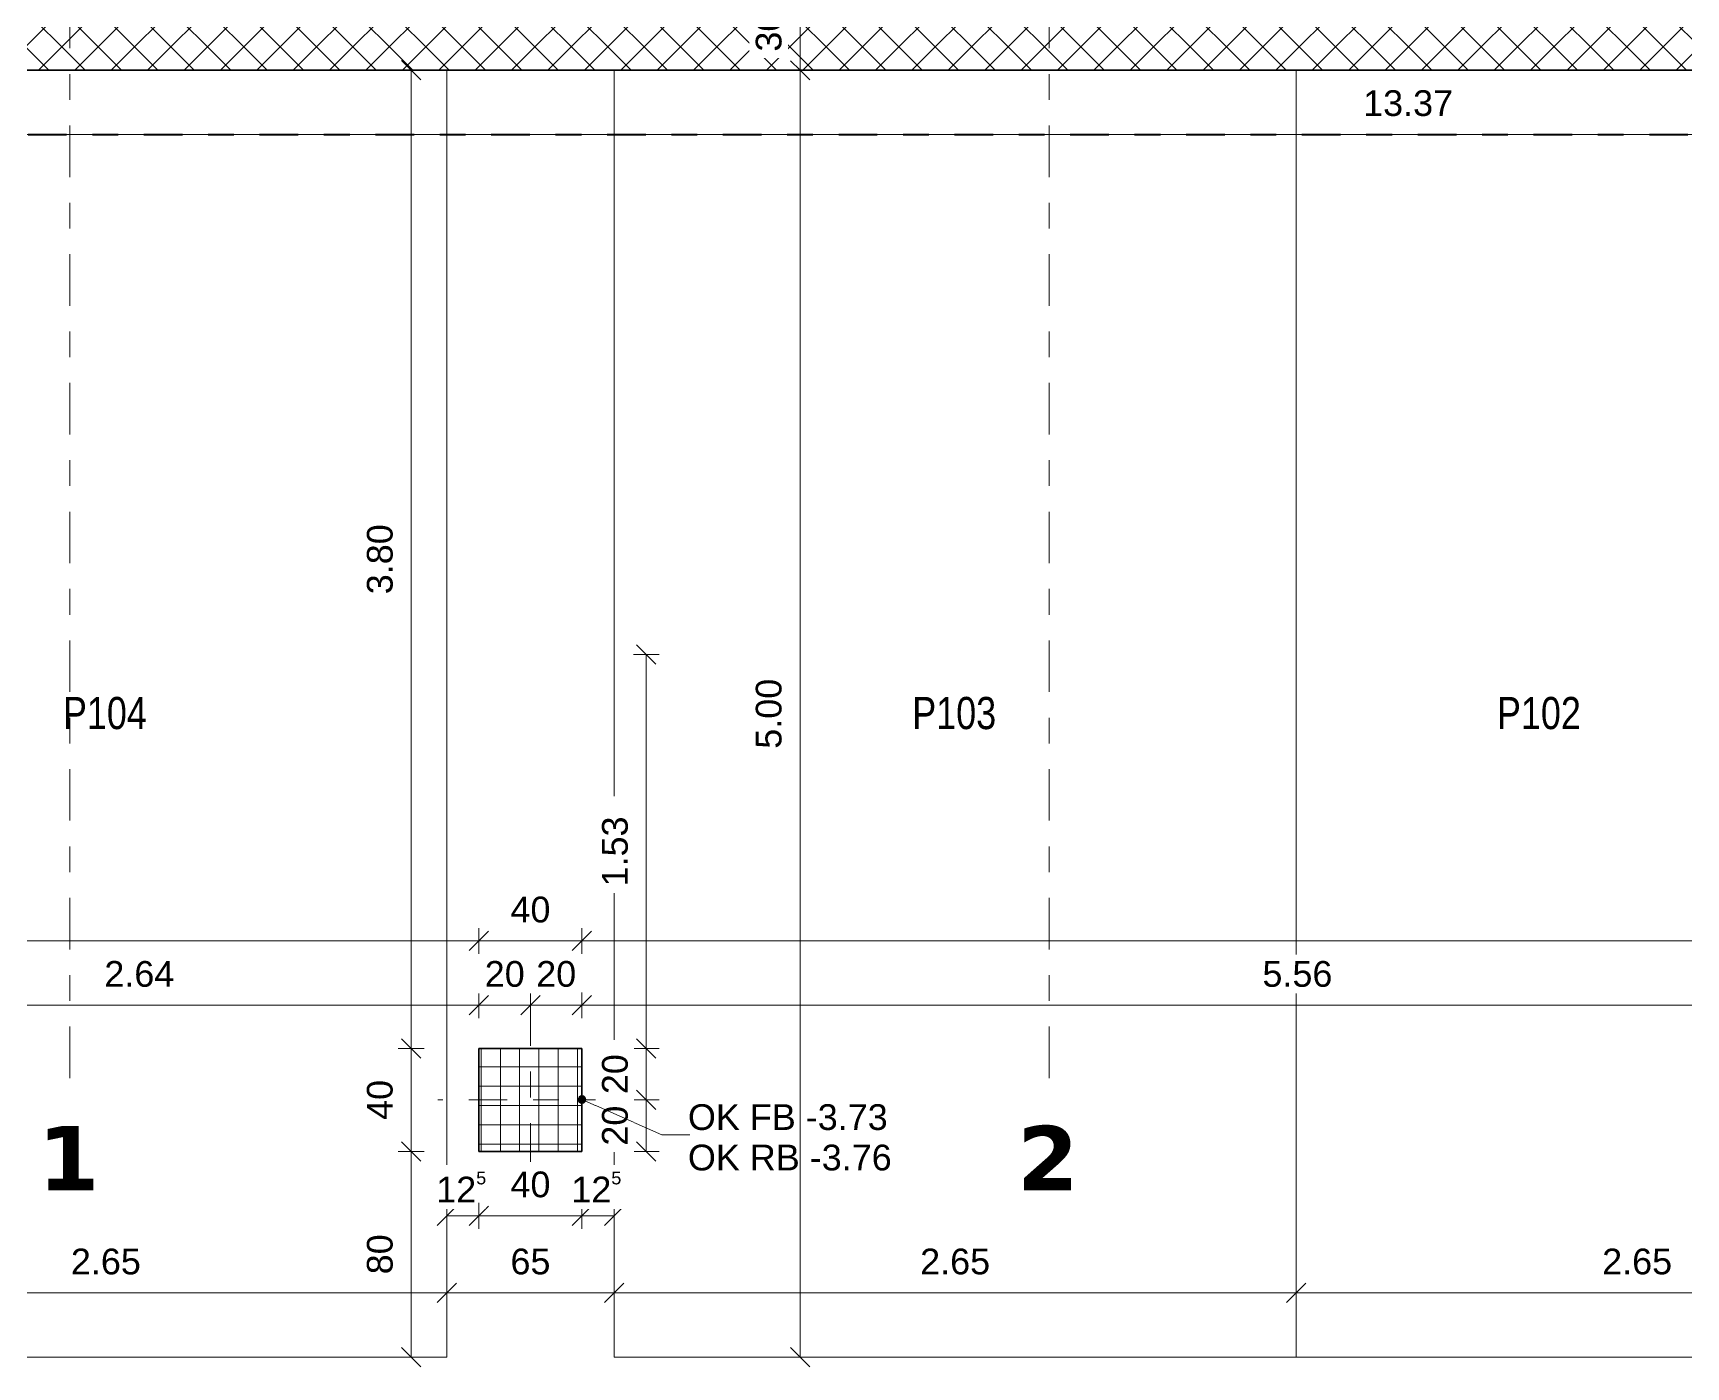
# Model space of a CAD drawing. Header units: metres. Extents: x -85.4 to -16.9, y -21.5 to 5.8.
# Drawn here: x -31.37 to -24.94, y -7.39 to -2.21 of the extents above; entities that cross this region are included whole.
import ezdxf

# ---------------------------------------------------------------- set-up
doc = ezdxf.new("R2010")
doc.units = ezdxf.units.M
for name, pattern in [('_Rasterlinie_', [0.375, 0.2, -0.05, 0.075, -0.05]), ('_Strichpunkt - Mittel_', [0.35, 0.15, -0.1, 0, -0.1]), ('Strichpunkt - Mittel', [0.35, 0.15, -0.1, 0, -0.1])]:
    doc.linetypes.add(name, pattern=pattern)
for name, color, linetype, lineweight in [('A-____-____-DIMS', 7, 'Continuous', 5), ('A-____-____-DIMS-50', 7, 'Continuous', 5), ('A-WALL-____-MCUT', 7, 'Continuous', 35), ('A-WALL-____-PATT', 7, 'Continuous', 35), ('C-PRKG-____-IDEN', 7, 'Continuous', 5), ('C-PRKG-____-OTLN', 7, 'Continuous', 9), ('G-____-____-DIMS', 7, 'Continuous', 5), ('S-COLS-____-MCUT', 7, 'Continuous', 35), ('S-COLS-____-OTLN', 7, 'Continuous', 9), ('S-GRID-____-OTLN', 7, 'Continuous', 5)]:
    doc.layers.add(name, color=color, linetype=linetype, lineweight=lineweight)
for name, color, linetype, lineweight, true_color in [('A-____-MATC-OTLN', 7, 'Strichpunkt - Mittel', 40, 0x0080ff), ('A-DETL-____-OTLN', 5, 'Continuous', 9, 0x0000ff), ('S-GRID-____-IDEN', 7, 'Continuous', 9, 0x5555aa)]:
    doc.layers.add(name, color=color, linetype=linetype, lineweight=lineweight, true_color=true_color)
doc.styles.add('Arial_2', font='arial.ttf', dxfattribs={"height": 0.1})
doc.styles.add('Arial_3', font='arial.ttf', dxfattribs={"width": 0.8, "height": 0.125})
doc.styles.add('Verdana_B', font='verdana.ttf', dxfattribs={"height": 0.25})
doc.dimstyles.new('SUB_Rohbau_fein', dxfattribs={"dimscale": 0.3048, "dimtxt": 0.102026, "dimasz": 0.246063, "dimexe": 0.164042, "dimexo": 0.0625, "dimgap": 0.123031, "dimtad": 1, "dimdec": 1, "dimlfac": 100, "dimrnd": 0.5, "dimdsep": 46, "dimtxsty": 'Arial_2', "dimblk1": 'OBLIQUE', "dimblk2": 'OBLIQUE', "dimsah": 1, "dimcen": 0.09, "dimazin": 0, "dimtfac": 1, "dimtdec": 4, "dimtix": 1, "dimtmove": 0, "dimatfit": 3, "dimfxl": 0.164042, "dimfxlon": 1, "dimtvp": 1, "dimtfill": 1, "dimtolj": 1, "dimtzin": 0, "dimarcsym": 2})
doc.dimstyles.new('SUB_Rohbau_fein_1', dxfattribs={"dimscale": 0.3048, "dimtxt": 0.102026, "dimasz": 0.246063, "dimexe": 0.164042, "dimexo": 0.0625, "dimgap": 0.123031, "dimtad": 1, "dimrnd": 0.005, "dimzin": 0, "dimdsep": 46, "dimtxsty": 'Arial_2', "dimblk1": 'OBLIQUE', "dimblk2": 'OBLIQUE', "dimsah": 1, "dimcen": 0.09, "dimazin": 0, "dimtfac": 1, "dimtdec": 4, "dimtix": 1, "dimtmove": 0, "dimatfit": 3, "dimfxl": 0.164042, "dimfxlon": 1, "dimtvp": 1, "dimtfill": 1, "dimtolj": 1, "dimtzin": 0, "dimarcsym": 2})
doc.dimstyles.new('SUB_Rohbau_fein_2', dxfattribs={"dimscale": 0.3048, "dimtxt": 0.102026, "dimasz": 0.246063, "dimexe": 0.164042, "dimexo": 0.0625, "dimgap": 0.123031, "dimtad": 1, "dimrnd": 0.005, "dimzin": 0, "dimdsep": 46, "dimtxsty": 'Arial_2', "dimblk1": 'OBLIQUE', "dimblk2": 'OBLIQUE', "dimsah": 1, "dimcen": 0.09, "dimazin": 0, "dimtfac": 1, "dimtdec": 4, "dimtix": 1, "dimtmove": 2, "dimatfit": 3, "dimfxl": 0.164042, "dimfxlon": 1, "dimtvp": 1, "dimtfill": 1, "dimtolj": 1, "dimtzin": 0, "dimarcsym": 2})

# ---------------------------------------------------------------- blocks, each defined once
blk = doc.blocks.new('PP_Parkplatz - 2650 x 5000-V3--01_UG_OK_FFB_AF_lu')
at = {"layer": 'C-PRKG-____-OTLN', "color": 253, "true_color": 0x999999}
for p, q in [((-23.808, -2.354), (-26.458, -2.354)), ((-26.458, -7.353), (-26.458, -2.354)), ((-23.808, -2.354), (-26.458, -2.354)), ((-26.458, -2.354), (-26.458, -7.353)), ((-26.458, -7.353), (-26.458, -2.354)), ((-26.458, -2.354), (-23.808, -2.354)), ((-26.458, -2.354), (-26.458, -2.354)), ((-23.808, -7.353), (-23.808, -2.354)), ((-23.808, -7.353), (-23.808, -2.354)), ((-23.808, -2.354), (-23.808, -7.353)), ((-23.808, -2.354), (-23.808, -2.354)), ((-23.808, -7.353), (-26.458, -7.353)), ((-26.458, -7.353), (-23.808, -7.353)), ((-23.808, -7.353), (-26.458, -7.353)), ((-26.458, -7.353), (-26.458, -7.353)), ((-23.808, -7.353), (-23.808, -7.353))]:
    blk.add_line(p, q, dxfattribs=at)
blk = doc.blocks.new('PP_Parkplatz - 2650 x 5000-V4--01_UG_OK_FFB_AF_lu')
at = {"layer": 'C-PRKG-____-OTLN', "color": 253, "true_color": 0x999999}
for p, q in [((-26.458, -2.354), (-29.108, -2.354)), ((-29.108, -7.353), (-29.108, -2.354)), ((-26.458, -2.354), (-29.108, -2.354)), ((-29.108, -2.354), (-29.108, -7.353)), ((-29.108, -7.353), (-29.108, -2.354)), ((-29.108, -2.354), (-26.458, -2.354)), ((-29.108, -2.354), (-29.108, -2.354)), ((-26.458, -7.353), (-26.458, -2.354)), ((-26.458, -7.353), (-26.458, -2.354)), ((-26.458, -2.354), (-26.458, -7.353)), ((-26.458, -2.354), (-26.458, -2.354)), ((-26.458, -7.353), (-29.108, -7.353)), ((-29.108, -7.353), (-26.458, -7.353)), ((-26.458, -7.353), (-29.108, -7.353)), ((-29.108, -7.353), (-29.108, -7.353)), ((-26.458, -7.353), (-26.458, -7.353))]:
    blk.add_line(p, q, dxfattribs=at)
blk = doc.blocks.new('DIMBLOCK27--01_UG_OK_FFB_AF_lu')
at = {"layer": 'A-____-____-DIMS-50'}
for p, q in [((-28.3855, -2.0534), (-28.4355, -2.0534)), ((-28.3855, -2.0534), (-28.423, -2.0159)), ((-28.3855, -2.0534), (-28.3855, -2.354)), ((-28.3855, -2.0534), (-28.348, -2.0909)), ((-28.3855, -2.0534), (-28.3355, -2.0534)), ((-28.3855, -2.354), (-28.4355, -2.354)), ((-28.3855, -2.354), (-28.423, -2.3165)), ((-28.3855, -2.354), (-28.348, -2.3915)), ((-28.3855, -2.354), (-28.3355, -2.354))]:
    blk.add_line(p, q, dxfattribs=at)
at = {"layer": 'A-____-____-DIMS-50', "color": 0, "insert": (-28.5575, -2.2813), "char_height": 0.1, "width": 0.186088, "attachment_point": 1, "rotation": 90, "line_spacing_factor": 0.941778, "style": 'Arial_2', "bg_fill": 3, "box_fill_scale": 1.25, "bg_fill_color": 256, "bg_fill_true_color": 13158600, "bg_fill_transparency": 0}
blk.add_mtext('30', dxfattribs=at)
blk = doc.blocks.new('_Oblique')
at = {"color": 0, "linetype": 'ByBlock', "lineweight": -2}
blk.add_line((-0.5, -0.5), (0.5, 0.5), dxfattribs=at)
blk = doc.blocks.new('DIMBLOCK34--01_UG_OK_FFB_AF_lu')
at = {"layer": 'A-____-____-DIMS-50'}
for p, q in [((-32.708, -2.6034), (-32.708, -2.5534)), ((-32.708, -2.6034), (-32.6705, -2.5659)), ((-19.338, -2.6034), (-19.338, -2.5534)), ((-19.338, -2.6034), (-19.3005, -2.5659)), ((-32.708, -2.6034), (-32.7455, -2.6409)), ((-32.708, -2.6034), (-19.338, -2.6034)), ((-32.708, -2.6034), (-32.708, -2.6534)), ((-19.338, -2.6034), (-19.3755, -2.6409)), ((-19.338, -2.6034), (-19.338, -2.6534))]:
    blk.add_line(p, q, dxfattribs=at)
at = {"layer": 'A-____-____-DIMS-50', "color": 0, "insert": (-26.1975, -2.4314), "char_height": 0.1, "width": 0.418697, "attachment_point": 1, "line_spacing_factor": 0.941778, "style": 'Arial_2', "bg_fill": 3, "box_fill_scale": 1.25, "bg_fill_color": 256, "bg_fill_true_color": 13158600, "bg_fill_transparency": 0}
blk.add_mtext('13.37', dxfattribs=at)
blk = doc.blocks.new('DIMBLOCK160--01_UG_OK_FFB_AF_lu')
at = {"layer": 'A-____-____-DIMS-50'}
for p, q in [((-36.508, -5.7358), (-36.508, -5.6858)), ((-36.508, -5.7358), (-36.4705, -5.6983)), ((-29.633, -5.7358), (-29.633, -5.6858)), ((-29.633, -5.7358), (-29.5955, -5.6983)), ((-36.508, -5.7358), (-36.5455, -5.7733)), ((-36.508, -5.7358), (-29.633, -5.7358)), ((-36.508, -5.7358), (-36.508, -5.7858)), ((-29.633, -5.7358), (-29.6705, -5.7733)), ((-29.633, -5.7358), (-29.633, -5.7858))]:
    blk.add_line(p, q, dxfattribs=at)
at = {"layer": 'A-____-____-DIMS-50', "color": 0, "insert": (-33.6781, -5.5638), "char_height": 0.1, "width": 0.388091, "attachment_point": 1, "line_spacing_factor": 0.941778, "style": 'Arial_2', "bg_fill": 3, "box_fill_scale": 1.25, "bg_fill_color": 256, "bg_fill_true_color": 13158600, "bg_fill_transparency": 0}
blk.add_mtext('6.87\\A2\\H0.5x;\\S5^  ;\\H2x;', dxfattribs=at)
blk = doc.blocks.new('DIMBLOCK161--01_UG_OK_FFB_AF_lu')
at = {"layer": 'A-____-____-DIMS-50'}
for p, q in [((-29.633, -5.7358), (-29.633, -5.6858)), ((-29.633, -5.7358), (-29.5955, -5.6983)), ((-29.233, -5.7358), (-29.233, -5.6858)), ((-29.233, -5.7358), (-29.1955, -5.6983)), ((-29.633, -5.7358), (-29.6705, -5.7733)), ((-29.633, -5.7358), (-29.233, -5.7358)), ((-29.633, -5.7358), (-29.633, -5.7858)), ((-29.233, -5.7358), (-29.2705, -5.7733)), ((-29.233, -5.7358), (-29.233, -5.7858))]:
    blk.add_line(p, q, dxfattribs=at)
at = {"layer": 'A-____-____-DIMS-50', "color": 0, "insert": (-29.5106, -5.5638), "char_height": 0.1, "width": 0.186088, "attachment_point": 1, "line_spacing_factor": 0.941778, "style": 'Arial_2', "bg_fill": 3, "box_fill_scale": 1.25, "bg_fill_color": 256, "bg_fill_true_color": 13158600, "bg_fill_transparency": 0}
blk.add_mtext('40', dxfattribs=at)
blk = doc.blocks.new('DIMBLOCK162--01_UG_OK_FFB_AF_lu')
at = {"layer": 'A-____-____-DIMS-50'}
for p, q in [((-29.233, -5.7358), (-29.233, -5.6858)), ((-29.233, -5.7358), (-29.1955, -5.6983)), ((-19.938, -5.7358), (-19.938, -5.6858)), ((-19.938, -5.7358), (-19.9005, -5.6983)), ((-29.233, -5.7358), (-29.2705, -5.7733)), ((-29.233, -5.7358), (-19.938, -5.7358)), ((-29.233, -5.7358), (-29.233, -5.7858)), ((-19.938, -5.7358), (-19.9755, -5.7733)), ((-19.938, -5.7358), (-19.938, -5.7858))]:
    blk.add_line(p, q, dxfattribs=at)
at = {"layer": 'A-____-____-DIMS-50', "color": 0, "insert": (-24.7472, -5.5638), "char_height": 0.1, "width": 0.388091, "attachment_point": 1, "line_spacing_factor": 0.941778, "style": 'Arial_2', "bg_fill": 3, "box_fill_scale": 1.25, "bg_fill_color": 256, "bg_fill_true_color": 13158600, "bg_fill_transparency": 0}
blk.add_mtext('9.29\\A2\\H0.5x;\\S5^  ;\\H2x;', dxfattribs=at)
blk = doc.blocks.new('DIMBLOCK167--01_UG_OK_FFB_AF_lu')
at = {"layer": 'A-____-____-DIMS-50'}
for p, q in [((-32.273, -5.9858), (-32.273, -5.9358)), ((-32.273, -5.9858), (-32.2355, -5.9483)), ((-29.633, -5.9858), (-29.633, -5.9358)), ((-29.633, -5.9858), (-29.5955, -5.9483)), ((-32.273, -5.9858), (-32.3105, -6.0233)), ((-32.273, -5.9858), (-29.633, -5.9858)), ((-32.273, -5.9858), (-32.273, -6.0358)), ((-29.633, -5.9858), (-29.6705, -6.0233)), ((-29.633, -5.9858), (-29.633, -6.0358))]:
    blk.add_line(p, q, dxfattribs=at)
at = {"layer": 'A-____-____-DIMS-50', "color": 0, "insert": (-31.0887, -5.8138), "char_height": 0.1, "width": 0.325653, "attachment_point": 1, "line_spacing_factor": 0.941778, "style": 'Arial_2', "bg_fill": 3, "box_fill_scale": 1.25, "bg_fill_color": 256, "bg_fill_true_color": 13158600, "bg_fill_transparency": 0}
blk.add_mtext('2.64', dxfattribs=at)
blk = doc.blocks.new('DIMBLOCK168--01_UG_OK_FFB_AF_lu')
at = {"layer": 'A-____-____-DIMS-50'}
for p, q in [((-29.633, -5.9858), (-29.633, -5.9358)), ((-29.633, -5.9858), (-29.5955, -5.9483)), ((-29.433, -5.9858), (-29.433, -5.9358)), ((-29.433, -5.9858), (-29.3955, -5.9483)), ((-29.633, -5.9858), (-29.6705, -6.0233)), ((-29.633, -5.9858), (-29.433, -5.9858)), ((-29.633, -5.9858), (-29.633, -6.0358)), ((-29.433, -5.9858), (-29.4705, -6.0233)), ((-29.433, -5.9858), (-29.433, -6.0358))]:
    blk.add_line(p, q, dxfattribs=at)
at = {"layer": 'A-____-____-DIMS-50', "color": 0, "insert": (-29.6106, -5.8138), "char_height": 0.1, "width": 0.186088, "attachment_point": 1, "line_spacing_factor": 0.941778, "style": 'Arial_2', "bg_fill": 3, "box_fill_scale": 1.25, "bg_fill_color": 256, "bg_fill_true_color": 13158600, "bg_fill_transparency": 0}
blk.add_mtext('20', dxfattribs=at)
blk = doc.blocks.new('DIMBLOCK169--01_UG_OK_FFB_AF_lu')
at = {"layer": 'A-____-____-DIMS-50'}
for p, q in [((-29.433, -5.9858), (-29.433, -5.9358)), ((-29.433, -5.9858), (-29.3955, -5.9483)), ((-29.233, -5.9858), (-29.233, -5.9358)), ((-29.233, -5.9858), (-29.1955, -5.9483)), ((-29.433, -5.9858), (-29.4705, -6.0233)), ((-29.433, -5.9858), (-29.233, -5.9858)), ((-29.433, -5.9858), (-29.433, -6.0358)), ((-29.233, -5.9858), (-29.2705, -6.0233)), ((-29.233, -5.9858), (-29.233, -6.0358))]:
    blk.add_line(p, q, dxfattribs=at)
at = {"layer": 'A-____-____-DIMS-50', "color": 0, "insert": (-29.4106, -5.8138), "char_height": 0.1, "width": 0.186088, "attachment_point": 1, "line_spacing_factor": 0.941778, "style": 'Arial_2', "bg_fill": 3, "box_fill_scale": 1.25, "bg_fill_color": 256, "bg_fill_true_color": 13158600, "bg_fill_transparency": 0}
blk.add_mtext('20', dxfattribs=at)
blk = doc.blocks.new('DIMBLOCK170--01_UG_OK_FFB_AF_lu')
at = {"layer": 'A-____-____-DIMS-50'}
for p, q in [((-29.233, -5.9858), (-29.233, -5.9358)), ((-29.233, -5.9858), (-29.1955, -5.9483)), ((-23.673, -5.9858), (-23.673, -5.9358)), ((-23.673, -5.9858), (-23.6355, -5.9483)), ((-29.233, -5.9858), (-29.2705, -6.0233)), ((-29.233, -5.9858), (-23.673, -5.9858)), ((-29.233, -5.9858), (-29.233, -6.0358)), ((-23.673, -5.9858), (-23.7105, -6.0233)), ((-23.673, -5.9858), (-23.673, -6.0358))]:
    blk.add_line(p, q, dxfattribs=at)
at = {"layer": 'A-____-____-DIMS-50', "color": 0, "insert": (-26.5887, -5.8138), "char_height": 0.1, "width": 0.325653, "attachment_point": 1, "line_spacing_factor": 0.941778, "style": 'Arial_2', "bg_fill": 3, "box_fill_scale": 1.25, "bg_fill_color": 256, "bg_fill_true_color": 13158600, "bg_fill_transparency": 0}
blk.add_mtext('5.56', dxfattribs=at)
blk = doc.blocks.new('DIMBLOCK174--01_UG_OK_FFB_AF_lu')
at = {"layer": 'A-____-____-DIMS-50'}
for p, q in [((-29.8964, -6.5534), (-29.9339, -6.5159)), ((-29.8964, -6.5534), (-29.9464, -6.5534)), ((-29.8964, -7.353), (-29.8964, -6.5534)), ((-29.8964, -6.5534), (-29.8589, -6.5909)), ((-29.8964, -6.5534), (-29.8464, -6.5534)), ((-29.8964, -7.353), (-29.9339, -7.3155)), ((-29.8964, -7.353), (-29.9464, -7.353)), ((-29.8964, -7.353), (-29.8589, -7.3905)), ((-29.8964, -7.353), (-29.8464, -7.353))]:
    blk.add_line(p, q, dxfattribs=at)
at = {"layer": 'A-____-____-DIMS-50', "color": 0, "insert": (-30.0685, -7.0307), "char_height": 0.1, "width": 0.186088, "attachment_point": 1, "rotation": 90, "line_spacing_factor": 0.941778, "style": 'Arial_2', "bg_fill": 3, "box_fill_scale": 1.25, "bg_fill_color": 256, "bg_fill_true_color": 13158600, "bg_fill_transparency": 0}
blk.add_mtext('80', dxfattribs=at)
blk = doc.blocks.new('DIMBLOCK175--01_UG_OK_FFB_AF_lu')
at = {"layer": 'A-____-____-DIMS-50'}
for p, q in [((-29.8964, -6.1534), (-29.9464, -6.1534)), ((-29.8964, -6.1534), (-29.9339, -6.1159)), ((-29.8964, -6.5534), (-29.8964, -6.1534)), ((-29.8964, -6.1534), (-29.8589, -6.1909)), ((-29.8964, -6.1534), (-29.8464, -6.1534)), ((-29.8964, -6.5534), (-29.9339, -6.5159)), ((-29.8964, -6.5534), (-29.9464, -6.5534)), ((-29.8964, -6.5534), (-29.8589, -6.5909)), ((-29.8964, -6.5534), (-29.8464, -6.5534))]:
    blk.add_line(p, q, dxfattribs=at)
at = {"layer": 'A-____-____-DIMS-50', "color": 0, "insert": (-30.0685, -6.431), "char_height": 0.1, "width": 0.186088, "attachment_point": 1, "rotation": 90, "line_spacing_factor": 0.941778, "style": 'Arial_2', "bg_fill": 3, "box_fill_scale": 1.25, "bg_fill_color": 256, "bg_fill_true_color": 13158600, "bg_fill_transparency": 0}
blk.add_mtext('40', dxfattribs=at)
blk = doc.blocks.new('DIMBLOCK176--01_UG_OK_FFB_AF_lu')
at = {"layer": 'A-____-____-DIMS-50'}
for p, q in [((-29.8964, -2.3534), (-29.9464, -2.3534)), ((-29.8964, -2.3534), (-29.9339, -2.3159)), ((-29.8964, -6.1534), (-29.8964, -2.3534)), ((-29.8964, -2.3534), (-29.8589, -2.3909)), ((-29.8964, -2.3534), (-29.8464, -2.3534)), ((-29.8964, -6.1534), (-29.9464, -6.1534)), ((-29.8964, -6.1534), (-29.9339, -6.1159)), ((-29.8964, -6.1534), (-29.8589, -6.1909)), ((-29.8964, -6.1534), (-29.8464, -6.1534))]:
    blk.add_line(p, q, dxfattribs=at)
at = {"layer": 'A-____-____-DIMS-50', "color": 0, "insert": (-30.0685, -4.3891), "char_height": 0.1, "width": 0.325653, "attachment_point": 1, "rotation": 90, "line_spacing_factor": 0.941778, "style": 'Arial_2', "bg_fill": 3, "box_fill_scale": 1.25, "bg_fill_color": 256, "bg_fill_true_color": 13158600, "bg_fill_transparency": 0}
blk.add_mtext('3.80', dxfattribs=at)
blk = doc.blocks.new('DIMBLOCK197--01_UG_OK_FFB_AF_lu')
at = {"layer": 'A-____-____-DIMS-50'}
for p, q in [((-32.408, -7.1029), (-32.408, -7.0529)), ((-29.758, -7.1029), (-29.758, -7.0529)), ((-32.408, -7.1029), (-32.4455, -7.1404)), ((-32.408, -7.1029), (-32.3705, -7.0654)), ((-32.408, -7.1029), (-29.758, -7.1029)), ((-32.408, -7.1029), (-32.408, -7.1529)), ((-29.758, -7.1029), (-29.7955, -7.1404)), ((-29.758, -7.1029), (-29.7205, -7.0654)), ((-29.758, -7.1029), (-29.758, -7.1529))]:
    blk.add_line(p, q, dxfattribs=at)
at = {"layer": 'A-____-____-DIMS-50', "color": 0, "insert": (-31.2187, -6.9309), "char_height": 0.1, "width": 0.325653, "attachment_point": 1, "line_spacing_factor": 0.941778, "style": 'Arial_2', "bg_fill": 3, "box_fill_scale": 1.25, "bg_fill_color": 256, "bg_fill_true_color": 13158600, "bg_fill_transparency": 0}
blk.add_mtext('2.65', dxfattribs=at)
blk = doc.blocks.new('DIMBLOCK198--01_UG_OK_FFB_AF_lu')
at = {"layer": 'A-____-____-DIMS-50'}
for p, q in [((-29.758, -7.1029), (-29.758, -7.0529)), ((-29.108, -7.1029), (-29.108, -7.0529)), ((-29.758, -7.1029), (-29.7955, -7.1404)), ((-29.758, -7.1029), (-29.7205, -7.0654)), ((-29.758, -7.1029), (-29.108, -7.1029)), ((-29.758, -7.1029), (-29.758, -7.1529)), ((-29.108, -7.1029), (-29.1455, -7.1404)), ((-29.108, -7.1029), (-29.0705, -7.0654)), ((-29.108, -7.1029), (-29.108, -7.1529))]:
    blk.add_line(p, q, dxfattribs=at)
at = {"layer": 'A-____-____-DIMS-50', "color": 0, "insert": (-29.5106, -6.9309), "char_height": 0.1, "width": 0.186088, "attachment_point": 1, "line_spacing_factor": 0.941778, "style": 'Arial_2', "bg_fill": 3, "box_fill_scale": 1.25, "bg_fill_color": 256, "bg_fill_true_color": 13158600, "bg_fill_transparency": 0}
blk.add_mtext('65', dxfattribs=at)
blk = doc.blocks.new('DIMBLOCK199--01_UG_OK_FFB_AF_lu')
at = {"layer": 'A-____-____-DIMS-50'}
for p, q in [((-29.108, -7.1029), (-29.108, -7.0529)), ((-26.458, -7.1029), (-26.458, -7.0529)), ((-29.108, -7.1029), (-29.1455, -7.1404)), ((-29.108, -7.1029), (-29.0705, -7.0654)), ((-29.108, -7.1029), (-26.458, -7.1029)), ((-29.108, -7.1029), (-29.108, -7.1529)), ((-26.458, -7.1029), (-26.4955, -7.1404)), ((-26.458, -7.1029), (-26.4205, -7.0654)), ((-26.458, -7.1029), (-26.458, -7.1529))]:
    blk.add_line(p, q, dxfattribs=at)
at = {"layer": 'A-____-____-DIMS-50', "color": 0, "insert": (-27.9187, -6.9309), "char_height": 0.1, "width": 0.325653, "attachment_point": 1, "line_spacing_factor": 0.941778, "style": 'Arial_2', "bg_fill": 3, "box_fill_scale": 1.25, "bg_fill_color": 256, "bg_fill_true_color": 13158600, "bg_fill_transparency": 0}
blk.add_mtext('2.65', dxfattribs=at)
blk = doc.blocks.new('DIMBLOCK200--01_UG_OK_FFB_AF_lu')
at = {"layer": 'A-____-____-DIMS-50'}
for p, q in [((-26.458, -7.1029), (-26.458, -7.0529)), ((-23.808, -7.1029), (-23.808, -7.0529)), ((-26.458, -7.1029), (-26.4955, -7.1404)), ((-26.458, -7.1029), (-26.4205, -7.0654)), ((-26.458, -7.1029), (-23.808, -7.1029)), ((-26.458, -7.1029), (-26.458, -7.1529)), ((-23.808, -7.1029), (-23.8455, -7.1404)), ((-23.808, -7.1029), (-23.7705, -7.0654)), ((-23.808, -7.1029), (-23.808, -7.1529))]:
    blk.add_line(p, q, dxfattribs=at)
at = {"layer": 'A-____-____-DIMS-50', "color": 0, "insert": (-25.2687, -6.9309), "char_height": 0.1, "width": 0.325653, "attachment_point": 1, "line_spacing_factor": 0.941778, "style": 'Arial_2', "bg_fill": 3, "box_fill_scale": 1.25, "bg_fill_color": 256, "bg_fill_true_color": 13158600, "bg_fill_transparency": 0}
blk.add_mtext('2.65', dxfattribs=at)
blk = doc.blocks.new('DIMBLOCK253--01_UG_OK_FFB_AF_lu')
at = {"layer": 'A-____-____-DIMS-50'}
for p, q in [((-28.3855, -2.354), (-28.4355, -2.354)), ((-28.3855, -2.354), (-28.423, -2.3165)), ((-28.3855, -2.354), (-28.3855, -7.353)), ((-28.3855, -2.354), (-28.348, -2.3915)), ((-28.3855, -2.354), (-28.3355, -2.354)), ((-28.3855, -7.353), (-28.423, -7.3155)), ((-28.3855, -7.353), (-28.4355, -7.353)), ((-28.3855, -7.353), (-28.348, -7.3905)), ((-28.3855, -7.353), (-28.3355, -7.353))]:
    blk.add_line(p, q, dxfattribs=at)
at = {"layer": 'A-____-____-DIMS-50', "color": 0, "insert": (-28.5575, -4.9892), "char_height": 0.1, "width": 0.325653, "attachment_point": 1, "rotation": 90, "line_spacing_factor": 0.941778, "style": 'Arial_2', "bg_fill": 3, "box_fill_scale": 1.25, "bg_fill_color": 256, "bg_fill_true_color": 13158600, "bg_fill_transparency": 0}
blk.add_mtext('5.00', dxfattribs=at)
blk = doc.blocks.new('DIMBLOCK256--01_UG_OK_FFB_AF_lu')
at = {"layer": 'A-____-____-DIMS-50'}
for p, q in [((-29.758, -6.8034), (-29.7955, -6.8409)), ((-29.758, -6.8034), (-29.758, -6.7534)), ((-29.758, -6.8034), (-29.7205, -6.7659)), ((-29.758, -6.8034), (-29.633, -6.8034)), ((-29.758, -6.8034), (-29.758, -6.8534)), ((-29.633, -6.8034), (-29.6705, -6.8409)), ((-29.633, -6.8034), (-29.633, -6.7534)), ((-29.633, -6.8034), (-29.5955, -6.7659)), ((-29.633, -6.8034), (-29.633, -6.8534))]:
    blk.add_line(p, q, dxfattribs=at)
at = {"layer": 'A-____-____-DIMS-50', "color": 0, "insert": (-29.7991, -6.6314), "char_height": 0.1, "width": 0.248525, "attachment_point": 1, "line_spacing_factor": 0.941778, "style": 'Arial_2', "bg_fill": 3, "box_fill_scale": 1.25, "bg_fill_color": 256, "bg_fill_true_color": 13158600, "bg_fill_transparency": 0}
blk.add_mtext('12\\A2\\H0.5x;\\S5^  ;\\H2x;', dxfattribs=at)
blk = doc.blocks.new('DIMBLOCK257--01_UG_OK_FFB_AF_lu')
at = {"layer": 'A-____-____-DIMS-50'}
for p, q in [((-29.633, -6.8034), (-29.6705, -6.8409)), ((-29.633, -6.8034), (-29.633, -6.7534)), ((-29.633, -6.8034), (-29.5955, -6.7659)), ((-29.633, -6.8034), (-29.233, -6.8034)), ((-29.633, -6.8034), (-29.633, -6.8534)), ((-29.233, -6.8034), (-29.2705, -6.8409)), ((-29.233, -6.8034), (-29.233, -6.7534)), ((-29.233, -6.8034), (-29.1955, -6.7659)), ((-29.233, -6.8034), (-29.233, -6.8534))]:
    blk.add_line(p, q, dxfattribs=at)
at = {"layer": 'A-____-____-DIMS-50', "color": 0, "insert": (-29.5106, -6.6314), "char_height": 0.1, "width": 0.186088, "attachment_point": 1, "line_spacing_factor": 0.941778, "style": 'Arial_2', "bg_fill": 3, "box_fill_scale": 1.25, "bg_fill_color": 256, "bg_fill_true_color": 13158600, "bg_fill_transparency": 0}
blk.add_mtext('40', dxfattribs=at)
blk = doc.blocks.new('DIMBLOCK258--01_UG_OK_FFB_AF_lu')
at = {"layer": 'A-____-____-DIMS-50'}
for p, q in [((-29.233, -6.8034), (-29.2705, -6.8409)), ((-29.233, -6.8034), (-29.233, -6.7534)), ((-29.233, -6.8034), (-29.1955, -6.7659)), ((-29.233, -6.8034), (-29.108, -6.8034)), ((-29.233, -6.8034), (-29.233, -6.8534)), ((-29.108, -6.8034), (-29.1455, -6.8409)), ((-29.108, -6.8034), (-29.108, -6.7534)), ((-29.108, -6.8034), (-29.0705, -6.7659)), ((-29.108, -6.8034), (-29.108, -6.8534))]:
    blk.add_line(p, q, dxfattribs=at)
at = {"layer": 'A-____-____-DIMS-50', "color": 0, "insert": (-29.2741, -6.6314), "char_height": 0.1, "width": 0.248525, "attachment_point": 1, "line_spacing_factor": 0.941778, "style": 'Arial_2', "bg_fill": 3, "box_fill_scale": 1.25, "bg_fill_color": 256, "bg_fill_true_color": 13158600, "bg_fill_transparency": 0}
blk.add_mtext('12\\A2\\H0.5x;\\S5^  ;\\H2x;', dxfattribs=at)
blk = doc.blocks.new('DIMBLOCK279--01_UG_OK_FFB_AF_lu')
at = {"layer": 'A-____-____-DIMS-50'}
for p, q in [((-28.983, -4.6234), (-29.033, -4.6234)), ((-28.983, -4.6234), (-29.0205, -4.5859)), ((-28.983, -4.6234), (-28.983, -6.1534)), ((-28.983, -4.6234), (-28.9455, -4.6609)), ((-28.983, -4.6234), (-28.933, -4.6234)), ((-28.983, -6.1534), (-29.033, -6.1534)), ((-28.983, -6.1534), (-29.0205, -6.1159)), ((-28.983, -6.1534), (-28.9455, -6.1909)), ((-28.983, -6.1534), (-28.933, -6.1534))]:
    blk.add_line(p, q, dxfattribs=at)
at = {"layer": 'A-____-____-DIMS-50', "color": 0, "insert": (-29.155, -5.5241), "char_height": 0.1, "width": 0.325653, "attachment_point": 1, "rotation": 90, "line_spacing_factor": 0.941778, "style": 'Arial_2', "bg_fill": 3, "box_fill_scale": 1.25, "bg_fill_color": 256, "bg_fill_true_color": 13158600, "bg_fill_transparency": 0}
blk.add_mtext('1.53', dxfattribs=at)
blk = doc.blocks.new('DIMBLOCK280--01_UG_OK_FFB_AF_lu')
at = {"layer": 'A-____-____-DIMS-50'}
for p, q in [((-28.983, -6.1534), (-29.033, -6.1534)), ((-28.983, -6.1534), (-29.0205, -6.1159)), ((-28.983, -6.1534), (-28.983, -6.3534)), ((-28.983, -6.1534), (-28.9455, -6.1909)), ((-28.983, -6.1534), (-28.933, -6.1534)), ((-28.983, -6.3534), (-29.033, -6.3534)), ((-28.983, -6.3534), (-29.0205, -6.3159)), ((-28.983, -6.3534), (-28.9455, -6.3909)), ((-28.983, -6.3534), (-28.933, -6.3534))]:
    blk.add_line(p, q, dxfattribs=at)
at = {"layer": 'A-____-____-DIMS-50', "color": 0, "insert": (-29.155, -6.331), "char_height": 0.1, "width": 0.186088, "attachment_point": 1, "rotation": 90, "line_spacing_factor": 0.941778, "style": 'Arial_2', "bg_fill": 3, "box_fill_scale": 1.25, "bg_fill_color": 256, "bg_fill_true_color": 13158600, "bg_fill_transparency": 0}
blk.add_mtext('20', dxfattribs=at)
blk = doc.blocks.new('DIMBLOCK281--01_UG_OK_FFB_AF_lu')
at = {"layer": 'A-____-____-DIMS-50'}
for p, q in [((-28.983, -6.3534), (-29.033, -6.3534)), ((-28.983, -6.3534), (-29.0205, -6.3159)), ((-28.983, -6.3534), (-28.983, -6.5534)), ((-28.983, -6.3534), (-28.9455, -6.3909)), ((-28.983, -6.3534), (-28.933, -6.3534)), ((-28.983, -6.5534), (-29.0205, -6.5159)), ((-28.983, -6.5534), (-29.033, -6.5534)), ((-28.983, -6.5534), (-28.9455, -6.5909)), ((-28.983, -6.5534), (-28.933, -6.5534))]:
    blk.add_line(p, q, dxfattribs=at)
at = {"layer": 'A-____-____-DIMS-50', "color": 0, "insert": (-29.155, -6.531), "char_height": 0.1, "width": 0.186088, "attachment_point": 1, "rotation": 90, "line_spacing_factor": 0.941778, "style": 'Arial_2', "bg_fill": 3, "box_fill_scale": 1.25, "bg_fill_color": 256, "bg_fill_true_color": 13158600, "bg_fill_transparency": 0}
blk.add_mtext('20', dxfattribs=at)

msp = doc.modelspace()

# ---------------------------------------------------------------- hatches: boundary and pattern name
at = {"layer": 'A-WALL-____-PATT', "lineweight": 9}
h = msp.add_hatch(dxfattribs=at)
h.set_pattern_fill('FP_1', color=256, style=0, pattern_type=2)
h.set_pattern_definition([(45, (0, 0), (-0.07071068, 0.07071068), []), (135, (0, 0), (-0.07071068, -0.07071068), [])])
h.paths.add_polyline_path([(-26.9968, -2.3534), (-19.538, -2.3534), (-19.538, -2.0534), (-32.408, -2.0534), (-32.408, -2.3534), (-31.1561, -2.3534)])
at = {"layer": 'G-____-____-DIMS', "lineweight": 9}
h = msp.add_hatch(color=256, dxfattribs=at)
edge = h.paths.add_edge_path()
edge.add_arc((-29.233, -6.3518), 0.015, 0, 360)
at = {"layer": 'S-COLS-____-OTLN'}
h = msp.add_hatch(dxfattribs=at)
h.set_pattern_fill('FP_2', color=256, style=0, pattern_type=2)
h.set_pattern_definition([(0, (0, 0), (0, 0.075), []), (90, (0, 0), (-0.075, 5e-18), [])])
h.paths.add_polyline_path([(-29.633, -6.5534), (-29.233, -6.5534), (-29.233, -6.1534), (-29.633, -6.1534)])

# ---------------------------------------------------------------- linework, layer by layer
at = {"layer": 'A-DETL-____-OTLN', "color": 8, "linetype": '_Strichpunkt - Mittel_', "true_color": 0x808080}
for p, q in [((-29.433, -5.9934), (-29.433, -6.7134)), ((-29.073, -6.3534), (-29.793, -6.3534))]:
    msp.add_line(p, q, dxfattribs=at)
at = {"layer": 'A-WALL-____-MCUT'}
msp.add_line((-32.708, -2.3534), (-19.338, -2.3534), dxfattribs=at)
at = {"layer": 'G-____-____-DIMS', "lineweight": 9}
msp.add_circle((-29.233, -6.3518), 0.015, dxfattribs=at)
at = {"layer": 'S-COLS-____-MCUT'}
for p, q in [((-29.233, -6.1534), (-29.633, -6.1534)), ((-29.633, -6.1534), (-29.633, -6.5534)), ((-29.233, -6.5534), (-29.233, -6.1534)), ((-29.633, -6.5534), (-29.233, -6.5534))]:
    msp.add_line(p, q, dxfattribs=at)
at = {"layer": 'S-GRID-____-OTLN', "color": 8, "linetype": '_Rasterlinie_', "true_color": 0x808080}
for p, q in [((-27.418, -6.2685), (-27.418, 5.3402)), ((-34.6604, -2.3534), (-19.113, -2.3534))]:
    msp.add_line(p, q, dxfattribs=at)

# ---------------------------------------------------------------- block references
at = {"layer": 'C-PRKG-____-OTLN', "color": 253, "true_color": 0x999999}
for name, p in [('PP_Parkplatz - 2650 x 5000-V4--01_UG_OK_FFB_AF_lu', (-3.3, 0)), ('PP_Parkplatz - 2650 x 5000-V4--01_UG_OK_FFB_AF_lu', (0, 0)), ('PP_Parkplatz - 2650 x 5000-V3--01_UG_OK_FFB_AF_lu', (0, 0))]:
    msp.add_blockref(name, p, dxfattribs=at)

# ---------------------------------------------------------------- texts
at = {"layer": 'S-GRID-____-IDEN', "color": 8, "lineweight": 5, "true_color": 0x808080, "char_height": 0.25, "width": 0.296624, "attachment_point": 1, "style": 'Verdana_B'}
for s, insert in [('\\fVerdana|b1|i0|c0|p34|;1', (-31.347, -6.454)), ('\\fVerdana|b1|i0|c0|p34|;2', (-27.542, -6.454))]:
    msp.add_mtext(s, dxfattribs=dict(at, insert=insert))

# ---------------------------------------------------------------- next in the draw order: texts
at = {"layer": 'C-PRKG-____-IDEN', "char_height": 0.125, "width": 0.391223, "attachment_point": 1, "style": 'Arial_3', "bg_fill": 3, "box_fill_scale": 1.25, "bg_fill_color": 256, "bg_fill_true_color": 13158600, "bg_fill_transparency": 0}
for s, insert in [('P104', (-31.2496, -4.788)), ('P103', (-27.9496, -4.788)), ('P102', (-25.6775, -4.788))]:
    msp.add_mtext(s, dxfattribs=dict(at, insert=insert))

# ---------------------------------------------------------------- next in the draw order: dimensions: what is measured, and where the dimension line sits
at = {"layer": 'A-____-____-DIMS'}
for base, p1, p2, override, picture, middle in [((-28.3855, -2.354), (-28.3355, -2.0534), (-28.3355, -2.354), {"dimpost": '<>', "dimfxl": 0.300547}, 'DIMBLOCK27--01_UG_OK_FFB_AF_lu', (-28.4741, -2.2037)), ((-29.8964, -6.5534), (-29.9464, -7.353), (-29.8464, -6.5534), {"dimpost": '<>', "dimfxl": 0.805749}, 'DIMBLOCK174--01_UG_OK_FFB_AF_lu', (-29.985, -6.9532))]:
    dim = msp.add_linear_dim(base=base, p1=p1, p2=p2, angle=90, dimstyle='SUB_Rohbau_fein', override=override, dxfattribs=at)
    dim.commit()
    dim.dimension.update_dxf_attribs({"geometry": picture, "text_midpoint": middle})

# ---------------------------------------------------------------- next in the draw order: linework, layer by layer
at = {"layer": 'S-GRID-____-OTLN', "color": 8, "linetype": '_Rasterlinie_', "true_color": 0x808080}
msp.add_line((-31.223, -6.2685), (-31.223, 5.3402), dxfattribs=at)

# ---------------------------------------------------------------- next in the draw order: dimensions: what is measured, and where the dimension line sits
at = {"layer": 'A-____-____-DIMS'}
dim = msp.add_linear_dim(base=(-29.8964, -6.1534), p1=(-29.8464, -6.5534), p2=(-29.8464, -6.1534), angle=90, dimstyle='SUB_Rohbau_fein', override={"dimpost": '<>', "dimfxl": 0.4}, dxfattribs=at)
dim.commit()
dim.dimension.update_dxf_attribs({"geometry": 'DIMBLOCK175--01_UG_OK_FFB_AF_lu', "text_midpoint": (-29.985, -6.3534)})
dim = msp.add_linear_dim(base=(-29.758, -7.1029), p1=(-32.408, -7.0529), p2=(-29.758, -7.0529), dimstyle='SUB_Rohbau_fein_1', override={"dimpost": '<>', "dimfxl": 2.65}, dxfattribs=at)
dim.commit()
dim.dimension.update_dxf_attribs({"geometry": 'DIMBLOCK197--01_UG_OK_FFB_AF_lu', "text_midpoint": (-31.083, -7.0144)})

# ---------------------------------------------------------------- next in the draw order: dimensions: what is measured, and where the dimension line sits
for base, p1, p2, dimstyle, override, picture, middle in [((-19.338, -2.6034), (-32.708, -2.5534), (-19.338, -2.5534), 'SUB_Rohbau_fein_1', {"dimpost": '<>', "dimfxl": 13.37}, 'DIMBLOCK34--01_UG_OK_FFB_AF_lu', (-26.023, -2.5149)), ((-29.108, -7.1029), (-29.758, -7.0529), (-29.108, -7.0529), 'SUB_Rohbau_fein', {"dimpost": '<>', "dimfxl": 0.65}, 'DIMBLOCK198--01_UG_OK_FFB_AF_lu', (-29.433, -7.0144))]:
    dim = msp.add_linear_dim(base=base, p1=p1, p2=p2, dimstyle=dimstyle, override=override, dxfattribs=at)
    dim.commit()
    dim.dimension.update_dxf_attribs({"geometry": picture, "text_midpoint": middle})
dim = msp.add_linear_dim(base=(-29.633, -5.7358), p1=(-36.508, -5.7858), p2=(-29.633, -5.7858), text='\\A1;6.87\\Q;{\\A1;{\\H0.5x;\\S5^ ;}}', dimstyle='SUB_Rohbau_fein_2', override={"dimpost": '<>', "dimfxl": 6.875}, dxfattribs=at)
dim.commit()
dim.dimension.update_dxf_attribs({"geometry": 'DIMBLOCK160--01_UG_OK_FFB_AF_lu', "text_midpoint": (-33.484, -5.6304), "dimtype": 160})
dim = msp.add_linear_dim(base=(-29.633, -6.8034), p1=(-29.758, -6.7534), p2=(-29.633, -6.7534), text='\\A1;12\\Q;{\\A1;{\\H0.5x;\\S5^ ;}}', dimstyle='SUB_Rohbau_fein', override={"dimpost": '<>', "dimfxl": 0.125}, dxfattribs=at)
dim.commit()
dim.dimension.update_dxf_attribs({"geometry": 'DIMBLOCK256--01_UG_OK_FFB_AF_lu', "text_midpoint": (-29.6955, -6.7157)})

# ---------------------------------------------------------------- next in the draw order: dimensions: what is measured, and where the dimension line sits
for base, p1, p2, dimstyle, override, picture, middle in [((-29.233, -5.7358), (-29.633, -5.7858), (-29.233, -5.7858), 'SUB_Rohbau_fein', {"dimpost": '<>', "dimfxl": 0.4}, 'DIMBLOCK161--01_UG_OK_FFB_AF_lu', (-29.433, -5.6473)), ((-29.233, -6.8034), (-29.633, -6.7534), (-29.233, -6.7534), 'SUB_Rohbau_fein', {"dimpost": '<>', "dimfxl": 0.4}, 'DIMBLOCK257--01_UG_OK_FFB_AF_lu', (-29.433, -6.7149)), ((-26.458, -7.1029), (-29.108, -7.0529), (-26.458, -7.0529), 'SUB_Rohbau_fein_1', {"dimpost": '<>', "dimfxl": 2.65}, 'DIMBLOCK199--01_UG_OK_FFB_AF_lu', (-27.783, -7.0144))]:
    dim = msp.add_linear_dim(base=base, p1=p1, p2=p2, dimstyle=dimstyle, override=override, dxfattribs=at)
    dim.commit()
    dim.dimension.update_dxf_attribs({"geometry": picture, "text_midpoint": middle})

# ---------------------------------------------------------------- next in the draw order: dimensions: what is measured, and where the dimension line sits
for base, p1, p2, text, dimstyle, override, picture, middle in [((-19.938, -5.7358), (-29.233, -5.7858), (-19.938, -5.7858), '\\A1;9.29\\Q;{\\A1;{\\H0.5x;\\S5^ ;}}', 'SUB_Rohbau_fein_1', {"dimpost": '<>', "dimfxl": 9.295}, 'DIMBLOCK162--01_UG_OK_FFB_AF_lu', (-24.5855, -5.6473)), ((-29.108, -6.8034), (-29.233, -6.7534), (-29.108, -6.7534), '\\A1;12\\Q;{\\A1;{\\H0.5x;\\S5^ ;}}', 'SUB_Rohbau_fein', {"dimpost": '<>', "dimfxl": 0.125}, 'DIMBLOCK258--01_UG_OK_FFB_AF_lu', (-29.1705, -6.7157))]:
    dim = msp.add_linear_dim(base=base, p1=p1, p2=p2, text=text, dimstyle=dimstyle, override=override, dxfattribs=at)
    dim.commit()
    dim.dimension.update_dxf_attribs({"geometry": picture, "text_midpoint": middle})
for base, p1, p2, override, picture, middle in [((-29.633, -5.9858), (-32.273, -5.9358), (-29.633, -6.0358), {"dimpost": '<>', "dimfxl": 2.641893}, 'DIMBLOCK167--01_UG_OK_FFB_AF_lu', (-30.953, -5.8973)), ((-23.808, -7.1029), (-26.458, -7.0529), (-23.808, -7.0529), {"dimpost": '<>', "dimfxl": 2.65}, 'DIMBLOCK200--01_UG_OK_FFB_AF_lu', (-25.133, -7.0144))]:
    dim = msp.add_linear_dim(base=base, p1=p1, p2=p2, dimstyle='SUB_Rohbau_fein_1', override=override, dxfattribs=at)
    dim.commit()
    dim.dimension.update_dxf_attribs({"geometry": picture, "text_midpoint": middle})

# ---------------------------------------------------------------- next in the draw order: dimensions: what is measured, and where the dimension line sits
dim = msp.add_linear_dim(base=(-29.8964, -2.3534), p1=(-29.8464, -6.1534), p2=(-29.9464, -2.3534), angle=90, dimstyle='SUB_Rohbau_fein_1', override={"dimpost": '<>', "dimfxl": 3.801316}, dxfattribs=at)
dim.commit()
dim.dimension.update_dxf_attribs({"geometry": 'DIMBLOCK176--01_UG_OK_FFB_AF_lu', "text_midpoint": (-29.985, -4.2534)})
dim = msp.add_linear_dim(base=(-29.433, -5.9858), p1=(-29.633, -6.0358), p2=(-29.433, -5.9358), dimstyle='SUB_Rohbau_fein', override={"dimpost": '<>', "dimfxl": 0.223607}, dxfattribs=at)
dim.commit()
dim.dimension.update_dxf_attribs({"geometry": 'DIMBLOCK168--01_UG_OK_FFB_AF_lu', "text_midpoint": (-29.533, -5.8973)})

# ---------------------------------------------------------------- next in the draw order: linework, layer by layer
at = {"layer": 'A-____-MATC-OTLN'}
msp.add_line((-85.3852, -2.6034), (-18.5205, -2.6034), dxfattribs=at)

# ---------------------------------------------------------------- next in the draw order: dimensions: what is measured, and where the dimension line sits
at = {"layer": 'A-____-____-DIMS'}
dim = msp.add_linear_dim(base=(-29.233, -5.9858), p1=(-29.433, -5.9358), p2=(-29.233, -6.0358), dimstyle='SUB_Rohbau_fein', override={"dimpost": '<>', "dimfxl": 0.223607}, dxfattribs=at)
dim.commit()
dim.dimension.update_dxf_attribs({"geometry": 'DIMBLOCK169--01_UG_OK_FFB_AF_lu', "text_midpoint": (-29.333, -5.8973)})

# ---------------------------------------------------------------- next in the draw order: dimensions: what is measured, and where the dimension line sits
dim = msp.add_linear_dim(base=(-23.673, -5.9858), p1=(-29.233, -6.0358), p2=(-23.673, -5.9358), dimstyle='SUB_Rohbau_fein_1', override={"dimpost": '<>', "dimfxl": 5.560899}, dxfattribs=at)
dim.commit()
dim.dimension.update_dxf_attribs({"geometry": 'DIMBLOCK170--01_UG_OK_FFB_AF_lu', "text_midpoint": (-26.453, -5.8973)})

# ---------------------------------------------------------------- next in the draw order: dimensions: what is measured, and where the dimension line sits
for base, p1, p2, override, picture, middle in [((-28.3855, -7.353), (-28.3355, -2.354), (-28.3355, -7.353), {"dimpost": '<>', "dimfxl": 4.998972}, 'DIMBLOCK253--01_UG_OK_FFB_AF_lu', (-28.4741, -4.8535)), ((-28.983, -6.1534), (-29.033, -4.6234), (-29.033, -6.1534), {"dimpost": '<>', "dimfxl": 1.53}, 'DIMBLOCK279--01_UG_OK_FFB_AF_lu', (-29.0716, -5.3884))]:
    dim = msp.add_linear_dim(base=base, p1=p1, p2=p2, angle=90, dimstyle='SUB_Rohbau_fein_1', override=override, dxfattribs=at)
    dim.commit()
    dim.dimension.update_dxf_attribs({"geometry": picture, "text_midpoint": middle})

# ---------------------------------------------------------------- next in the draw order: texts
at = {"layer": 'G-____-____-DIMS', "insert": (-28.8211, -6.37), "char_height": 0.1, "width": 0.946353, "attachment_point": 1, "line_spacing_factor": 0.941778, "style": 'Arial_2'}
msp.add_mtext('OK FB -3.73\\POK RB -3.76', dxfattribs=at)

# ---------------------------------------------------------------- next in the draw order: dimensions: what is measured, and where the dimension line sits
at = {"layer": 'A-____-____-DIMS'}
dim = msp.add_linear_dim(base=(-28.983, -6.3534), p1=(-29.033, -6.1534), p2=(-28.933, -6.3534), angle=90, dimstyle='SUB_Rohbau_fein', override={"dimpost": '<>', "dimfxl": 0.223607}, dxfattribs=at)
dim.commit()
dim.dimension.update_dxf_attribs({"geometry": 'DIMBLOCK280--01_UG_OK_FFB_AF_lu', "text_midpoint": (-29.0716, -6.2534)})

# ---------------------------------------------------------------- next in the draw order: dimensions: what is measured, and where the dimension line sits
dim = msp.add_linear_dim(base=(-28.983, -6.5534), p1=(-28.933, -6.3534), p2=(-29.033, -6.5534), angle=90, dimstyle='SUB_Rohbau_fein', override={"dimpost": '<>', "dimfxl": 0.223607}, dxfattribs=at)
dim.commit()
dim.dimension.update_dxf_attribs({"geometry": 'DIMBLOCK281--01_UG_OK_FFB_AF_lu', "text_midpoint": (-29.0716, -6.4534)})

# ---------------------------------------------------------------- next in the draw order: linework, layer by layer
at = {"layer": 'G-____-____-DIMS'}
for p, q in [((-29.233, -6.3518), (-28.9219, -6.489)), ((-28.9219, -6.489), (-28.8142, -6.489))]:
    msp.add_line(p, q, dxfattribs=at)

doc.saveas('drawing.dxf')
